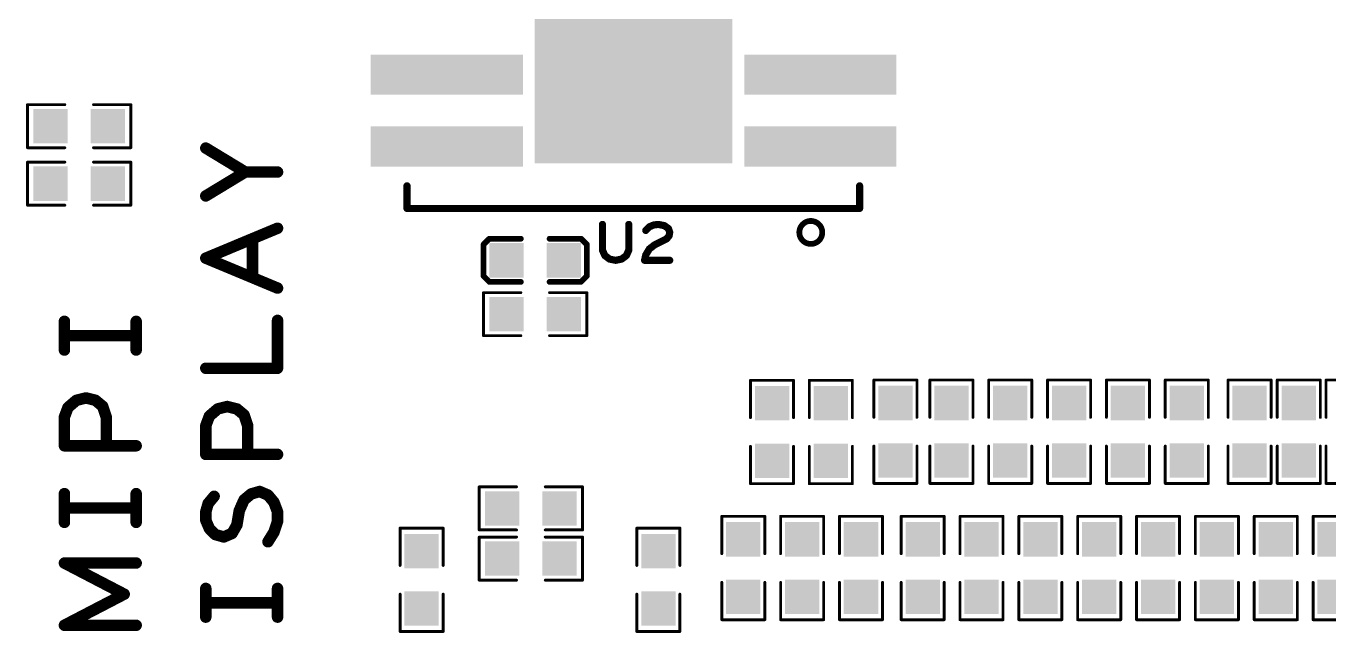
# Model space of a CAD drawing. Extents: x -12 to 107, y 8 to 106.
# Drawn here: x 8.24 to 31.29, y 60.05 to 70.78 of the extents above; entities that cross this region are included whole.
import ezdxf

# ---------------------------------------------------------------- set-up
doc = ezdxf.new("R2010")
doc.units = 0
doc.header["$MEASUREMENT"] = 0
doc.layers.get('0').update_dxf_attribs({"linetype": 'CONTINUOUS'})
doc.layers.add('SILK_TOP_ART', color=251, linetype='CONTINUOUS', true_color=0x636466)
doc.layers.add('SOLDER_TOP_ART', color=18, linetype='CONTINUOUS', true_color=0x000000)

# ---------------------------------------------------------------- blocks, each defined once
blk = doc.blocks.new('ROUND_311')
at = {"const_width": 0.1016}
blk.add_lwpolyline([(-0.0508, 0, 1), (0.0508, 0, 1)], format="xyb", close=True, dxfattribs=at)
blk = doc.blocks.new('ROUND_217')
at = {"const_width": 0.0508}
blk.add_lwpolyline([(-0.0254, 0, 1), (0.0254, 0, 1)], format="xyb", close=True, dxfattribs=at)
blk = doc.blocks.new('ROUND_162')
at = {"const_width": 0.0635}
blk.add_lwpolyline([(-0.03175, 0, 1), (0.03175, 0, 1)], format="xyb", close=True, dxfattribs=at)
blk = doc.blocks.new('ROUND_320')
at = {"const_width": 0.0254}
blk.add_lwpolyline([(-0.0127, 0, 1), (0.0127, 0, 1)], format="xyb", close=True, dxfattribs=at)
blk = doc.blocks.new('RECTANGLE_368')
blk.add_solid([(1.75, 2.2), (1.75, -2.2), (-1.75, 2.2), (-1.75, -2.2)])
blk = doc.blocks.new('RECTANGLE_361')
blk.add_solid([(1.3454, 0.3548), (1.3454, -0.3548), (-1.3454, 0.3548), (-1.3454, -0.3548)])
blk = doc.blocks.new('SQUARE_332')
blk.add_solid([(0.304, 0.304), (0.304, -0.304), (-0.304, 0.304), (-0.304, -0.304)])

msp = doc.modelspace()

# ---------------------------------------------------------------- linework, layer by layer
at = {"layer": 'SILK_TOP_ART'}
for points, const_width in [([(8.2622, 69.39), (8.9226, 69.39)], 0.0508), ([(8.2622, 68.628), (8.2622, 69.39)], 0.0508), ([(10.091, 69.39), (9.4306, 69.39)], 0.0508), ([(10.091, 68.628), (10.091, 69.39)], 0.0508), ([(11.4173, 68.6223), (12.1158, 68.199)], 0.2032), ([(8.9226, 68.628), (8.2622, 68.628)], 0.0508), ([(9.4306, 68.628), (10.091, 68.628)], 0.0508), ([(8.2622, 68.374), (8.9226, 68.374)], 0.0508), ([(8.2622, 67.612), (8.2622, 68.374)], 0.0508), ([(10.091, 68.374), (9.4306, 68.374)], 0.0508), ([(10.091, 67.612), (10.091, 68.374)], 0.0508), ([(12.1158, 68.199), (11.4173, 67.7757)], 0.2032), ([(12.6873, 68.199), (12.1158, 68.199)], 0.2032), ([(14.978, 67.9548), (14.978, 67.5548)], 0.127), ([(22.988, 67.5548), (22.988, 67.9548)], 0.127), ([(8.9226, 67.612), (8.2622, 67.612)], 0.0508), ([(9.4306, 67.612), (10.091, 67.612)], 0.0508), ([(14.978, 67.5548), (22.988, 67.5548)], 0.127), ([(18.437, 67.2719), (18.437, 66.8168)], 0.127), ([(18.9026, 66.8168), (18.9026, 67.2719)], 0.127), ([(19.2672, 67.2296), (19.3413, 67.2613)], 0.127), ([(19.3413, 67.2613), (19.426, 67.2719)], 0.127), ([(19.426, 67.2719), (19.5318, 67.2507)], 0.127), ([(11.4173, 66.675), (12.6873, 67.2042)], 0.2032), ([(12.2428, 67.0137), (12.2428, 66.3363)], 0.2032), ([(19.2037, 67.1661), (19.2672, 67.2296)], 0.127), ([(19.5318, 67.2507), (19.6059, 67.1978)], 0.127), ([(19.6165, 67.0708), (19.5741, 67.0179)], 0.127), ([(19.6059, 67.1978), (19.6271, 67.1343)], 0.127), ([(19.6271, 67.1343), (19.6165, 67.0708)], 0.127), ([(16.4338, 67.0179), (16.3322, 66.9163)], 0.1016), ([(16.3322, 66.9163), (16.3322, 66.3575)], 0.1016), ([(16.9926, 67.0179), (16.4338, 67.0179)], 0.1016), ([(17.5006, 67.0179), (18.0594, 67.0179)], 0.1016), ([(18.0594, 67.0179), (18.161, 66.9166)], 0.1016), ([(18.161, 66.9166), (18.161, 66.3608)], 0.1016), ([(18.437, 66.8168), (18.4793, 66.7215)], 0.127), ([(18.8603, 66.7215), (18.9026, 66.8168)], 0.127), ([(19.2672, 66.838), (19.2037, 66.7321)], 0.127), ([(19.3625, 66.9121), (19.2672, 66.838)], 0.127), ([(19.5741, 67.0179), (19.3625, 66.9121)], 0.127), ([(12.6873, 66.1458), (11.4173, 66.675)], 0.2032), ([(18.4793, 66.7215), (18.564, 66.6581)], 0.127), ([(18.564, 66.6581), (18.6698, 66.6369)], 0.127), ([(18.6698, 66.6369), (18.7756, 66.6581)], 0.127), ([(18.7756, 66.6581), (18.8603, 66.7215)], 0.127), ([(19.2037, 66.7321), (19.1825, 66.6369)], 0.127), ([(19.1825, 66.6369), (19.6271, 66.6369)], 0.127), ([(16.3322, 66.3575), (16.4338, 66.2559)], 0.1016), ([(18.161, 66.3608), (18.0561, 66.2559)], 0.1016), ([(16.4338, 66.2559), (16.9926, 66.2559)], 0.1016), ([(18.0561, 66.2559), (17.5006, 66.2559)], 0.1016), ([(16.3322, 66.0654), (16.9926, 66.0654)], 0.0508), ([(16.3322, 65.3034), (16.3322, 66.0654)], 0.0508), ([(18.161, 66.0654), (17.5006, 66.0654)], 0.0508), ([(18.161, 65.3034), (18.161, 66.0654)], 0.0508), ([(8.9154, 65.0494), (8.9154, 65.5574)], 0.2032), ([(10.1854, 65.0494), (10.1854, 65.5574)], 0.2032), ([(12.6873, 64.7277), (12.6873, 65.5743)], 0.2032), ([(8.9154, 65.3034), (10.1854, 65.3034)], 0.2032), ([(16.9926, 65.3034), (16.3322, 65.3034)], 0.0508), ([(17.5006, 65.3034), (18.161, 65.3034)], 0.0508), ([(11.4173, 64.7277), (12.6873, 64.7277)], 0.2032), ([(21.0566, 64.5144), (21.0566, 63.854)], 0.0508), ([(21.8186, 64.5144), (21.0566, 64.5144)], 0.0508), ([(21.8186, 63.854), (21.8186, 64.5144)], 0.0508), ([(22.098, 64.5144), (22.098, 63.854)], 0.0508), ([(22.86, 64.5144), (22.098, 64.5144)], 0.0508), ([(22.86, 63.854), (22.86, 64.5144)], 0.0508), ([(23.2402, 64.5192), (23.2402, 63.8588)], 0.0508), ([(24.0022, 64.5192), (23.2402, 64.5192)], 0.0508), ([(24.0022, 63.8588), (24.0022, 64.5192)], 0.0508), ([(24.2316, 64.5192), (24.2316, 63.8588)], 0.0508), ([(24.9936, 64.5192), (24.2316, 64.5192)], 0.0508), ([(24.9936, 63.8588), (24.9936, 64.5192)], 0.0508), ([(25.2722, 64.5192), (25.2722, 63.8588)], 0.0508), ([(26.0342, 64.5192), (25.2722, 64.5192)], 0.0508), ([(26.0342, 63.8588), (26.0342, 64.5192)], 0.0508), ([(26.3136, 64.5192), (26.3136, 63.8588)], 0.0508), ([(27.0756, 64.5192), (26.3136, 64.5192)], 0.0508), ([(27.0756, 63.8588), (27.0756, 64.5192)], 0.0508), ([(27.355, 64.5192), (27.355, 63.8588)], 0.0508), ([(28.117, 64.5192), (27.355, 64.5192)], 0.0508), ([(28.117, 63.8588), (28.117, 64.5192)], 0.0508), ([(28.3964, 64.5192), (28.3964, 63.8588)], 0.0508), ([(29.1584, 64.5192), (28.3964, 64.5192)], 0.0508), ([(29.1584, 63.8588), (29.1584, 64.5192)], 0.0508), ([(29.5078, 64.5192), (29.5078, 63.8588)], 0.0508), ([(30.2698, 64.5192), (29.5078, 64.5192)], 0.0508), ([(30.2698, 63.8588), (30.2698, 64.5192)], 0.0508), ([(30.3784, 64.5192), (31.1404, 64.5192)], 0.0508), ([(30.3784, 63.8588), (30.3784, 64.5192)], 0.0508), ([(31.1404, 64.5192), (31.1404, 63.8588)], 0.0508), ([(31.242, 64.5192), (31.242, 63.8588)], 0.0508), ([(32.004, 64.5192), (31.242, 64.5192)], 0.0508), ([(8.9154, 63.8641), (8.9789, 64.0334)], 0.2032), ([(8.9789, 64.0334), (9.1271, 64.1604)], 0.2032), ([(9.1271, 64.1604), (9.2964, 64.2027)], 0.2032), ([(9.2964, 64.2027), (9.4657, 64.1604)], 0.2032), ([(9.4657, 64.1604), (9.5927, 64.0546)], 0.2032), ([(9.5927, 64.0546), (9.6563, 63.8641)], 0.2032), ([(11.4808, 63.881), (11.629, 64.008)], 0.2032), ([(11.629, 64.008), (11.7983, 64.0503)], 0.2032), ([(11.7983, 64.0503), (11.9676, 64.008)], 0.2032), ([(11.9676, 64.008), (12.0946, 63.9022)], 0.2032), ([(8.9154, 63.3561), (8.9154, 63.8641)], 0.2032), ([(9.6563, 63.8641), (9.6563, 63.3561)], 0.2032), ([(11.4173, 63.7117), (11.4808, 63.881)], 0.2032), ([(12.0946, 63.9022), (12.1582, 63.7117)], 0.2032), ([(11.4173, 63.2037), (11.4173, 63.7117)], 0.2032), ([(12.1582, 63.7117), (12.1582, 63.2037)], 0.2032), ([(10.1854, 63.3561), (8.9154, 63.3561)], 0.2032), ([(12.6873, 63.2037), (11.4173, 63.2037)], 0.2032), ([(21.0566, 62.6856), (21.0566, 63.346)], 0.0508), ([(21.8186, 63.346), (21.8186, 62.6856)], 0.0508), ([(22.098, 62.6856), (22.098, 63.346)], 0.0508), ([(22.86, 63.346), (22.86, 62.6856)], 0.0508), ([(23.2402, 62.6904), (23.2402, 63.3508)], 0.0508), ([(24.0022, 63.3508), (24.0022, 62.6904)], 0.0508), ([(24.2316, 62.6904), (24.2316, 63.3508)], 0.0508), ([(24.9936, 63.3508), (24.9936, 62.6904)], 0.0508), ([(25.2722, 62.6904), (25.2722, 63.3508)], 0.0508), ([(26.0342, 63.3508), (26.0342, 62.6904)], 0.0508), ([(26.3136, 62.6904), (26.3136, 63.3508)], 0.0508), ([(27.0756, 63.3508), (27.0756, 62.6904)], 0.0508), ([(27.355, 62.6904), (27.355, 63.3508)], 0.0508), ([(28.117, 63.3508), (28.117, 62.6904)], 0.0508), ([(28.3964, 62.6904), (28.3964, 63.3508)], 0.0508), ([(29.1584, 63.3508), (29.1584, 62.6904)], 0.0508), ([(29.5078, 62.6904), (29.5078, 63.3508)], 0.0508), ([(30.2698, 63.3508), (30.2698, 62.6904)], 0.0508), ([(30.3784, 63.3508), (30.3784, 62.6904)], 0.0508), ([(31.1404, 62.6904), (31.1404, 63.3508)], 0.0508), ([(31.242, 62.6904), (31.242, 63.3508)], 0.0508), ([(24.0022, 62.6904), (23.2402, 62.6904)], 0.0508), ([(24.9936, 62.6904), (24.2316, 62.6904)], 0.0508), ([(26.0342, 62.6904), (25.2722, 62.6904)], 0.0508), ([(27.0756, 62.6904), (26.3136, 62.6904)], 0.0508), ([(28.117, 62.6904), (27.355, 62.6904)], 0.0508), ([(29.1584, 62.6904), (28.3964, 62.6904)], 0.0508), ([(30.2698, 62.6904), (29.5078, 62.6904)], 0.0508), ([(30.3784, 62.6904), (31.1404, 62.6904)], 0.0508), ([(32.004, 62.6904), (31.242, 62.6904)], 0.0508), ([(8.9154, 62.0014), (8.9154, 62.5094)], 0.2032), ([(10.1854, 62.0014), (10.1854, 62.5094)], 0.2032), ([(11.4596, 62.3358), (11.5655, 62.4629)], 0.2032), ([(12.0946, 62.3993), (12.01, 62.2088)], 0.2032), ([(12.2217, 62.5052), (12.0946, 62.3993)], 0.2032), ([(12.3698, 62.5475), (12.2217, 62.5052)], 0.2032), ([(12.518, 62.484), (12.3698, 62.5475)], 0.2032), ([(12.6238, 62.357), (12.518, 62.484)], 0.2032), ([(16.256, 62.63), (16.256, 61.868)], 0.0508), ([(16.9164, 62.63), (16.256, 62.63)], 0.0508), ([(17.4244, 62.63), (18.0848, 62.63)], 0.0508), ([(18.0848, 62.63), (18.0848, 61.868)], 0.0508), ([(21.8186, 62.6856), (21.0566, 62.6856)], 0.0508), ([(22.86, 62.6856), (22.098, 62.6856)], 0.0508), ([(8.9154, 62.2554), (10.1854, 62.2554)], 0.2032), ([(11.4173, 62.1877), (11.4596, 62.3358)], 0.2032), ([(11.4173, 62.0395), (11.4173, 62.1877)], 0.2032), ([(12.01, 62.2088), (11.9676, 61.9548)], 0.2032), ([(12.6873, 62.1877), (12.6238, 62.357)], 0.2032), ([(12.6873, 62.0183), (12.6873, 62.1877)], 0.2032), ([(11.4808, 61.8913), (11.4173, 62.0395)], 0.2032), ([(11.9676, 61.9548), (11.883, 61.8067)], 0.2032), ([(12.6238, 61.8278), (12.6873, 62.0183)], 0.2032), ([(20.5486, 62.1078), (20.5486, 61.4474)], 0.0508), ([(21.3106, 62.1078), (20.5486, 62.1078)], 0.0508), ([(21.3106, 61.4474), (21.3106, 62.1078)], 0.0508), ([(21.59, 62.1078), (21.59, 61.4474)], 0.0508), ([(22.352, 62.1078), (21.59, 62.1078)], 0.0508), ([(22.352, 61.4474), (22.352, 62.1078)], 0.0508), ([(22.6314, 62.1078), (22.6314, 61.4474)], 0.0508), ([(23.3934, 62.1078), (22.6314, 62.1078)], 0.0508), ([(23.3934, 61.4474), (23.3934, 62.1078)], 0.0508), ([(23.7228, 62.1078), (23.7228, 61.4474)], 0.0508), ([(24.4848, 62.1078), (23.7228, 62.1078)], 0.0508), ([(24.4848, 61.4474), (24.4848, 62.1078)], 0.0508), ([(24.7642, 62.1078), (24.7642, 61.4474)], 0.0508), ([(25.5262, 62.1078), (24.7642, 62.1078)], 0.0508), ([(25.5262, 61.4474), (25.5262, 62.1078)], 0.0508), ([(25.8056, 62.1078), (25.8056, 61.4474)], 0.0508), ([(26.5676, 62.1078), (25.8056, 62.1078)], 0.0508), ([(26.5676, 61.4474), (26.5676, 62.1078)], 0.0508), ([(26.847, 62.1078), (26.847, 61.4474)], 0.0508), ([(27.609, 62.1078), (26.847, 62.1078)], 0.0508), ([(27.609, 61.4474), (27.609, 62.1078)], 0.0508), ([(27.8884, 62.1078), (27.8884, 61.4474)], 0.0508), ([(28.6504, 62.1078), (27.8884, 62.1078)], 0.0508), ([(28.6504, 61.4474), (28.6504, 62.1078)], 0.0508), ([(28.9298, 62.1078), (28.9298, 61.4474)], 0.0508), ([(29.6918, 62.1078), (28.9298, 62.1078)], 0.0508), ([(29.6918, 61.4474), (29.6918, 62.1078)], 0.0508), ([(29.9712, 62.1078), (29.9712, 61.4474)], 0.0508), ([(30.7332, 62.1078), (29.9712, 62.1078)], 0.0508), ([(30.7332, 61.4474), (30.7332, 62.1078)], 0.0508), ([(31.0126, 62.1078), (31.0126, 61.4474)], 0.0508), ([(31.7746, 62.1078), (31.0126, 62.1078)], 0.0508), ([(11.5866, 61.7855), (11.4808, 61.8913)], 0.2032), ([(11.7348, 61.7431), (11.5866, 61.7855)], 0.2032), ([(11.883, 61.8067), (11.7348, 61.7431)], 0.2032), ([(12.518, 61.6585), (12.6238, 61.8278)], 0.2032), ([(14.8563, 61.8998), (14.8563, 61.2394)], 0.0508), ([(15.6183, 61.8998), (14.8563, 61.8998)], 0.0508), ([(15.6183, 61.2394), (15.6183, 61.8998)], 0.0508), ([(16.256, 61.868), (16.9164, 61.868)], 0.0508), ([(18.0848, 61.868), (17.4244, 61.868)], 0.0508), ([(19.0452, 61.8998), (19.0452, 61.2394)], 0.0508), ([(19.8072, 61.8998), (19.0452, 61.8998)], 0.0508), ([(19.8072, 61.2394), (19.8072, 61.8998)], 0.0508), ([(16.256, 61.741), (16.256, 60.979)], 0.0508), ([(16.9164, 61.741), (16.256, 61.741)], 0.0508), ([(17.4244, 61.741), (18.0848, 61.741)], 0.0508), ([(18.0848, 61.741), (18.0848, 60.979)], 0.0508), ([(9.9737, 60.7314), (8.9154, 61.2818)], 0.2032), ([(8.9154, 61.2818), (10.1854, 61.2818)], 0.2032), ([(11.4173, 60.325), (11.4173, 60.833)], 0.2032), ([(12.6873, 60.325), (12.6873, 60.833)], 0.2032), ([(16.256, 60.979), (16.9164, 60.979)], 0.0508), ([(18.0848, 60.979), (17.4244, 60.979)], 0.0508), ([(20.5486, 60.279), (20.5486, 60.9394)], 0.0508), ([(21.3106, 60.9394), (21.3106, 60.279)], 0.0508), ([(21.59, 60.279), (21.59, 60.9394)], 0.0508), ([(22.352, 60.9394), (22.352, 60.279)], 0.0508), ([(22.6314, 60.279), (22.6314, 60.9394)], 0.0508), ([(23.3934, 60.9394), (23.3934, 60.279)], 0.0508), ([(23.7228, 60.279), (23.7228, 60.9394)], 0.0508), ([(24.4848, 60.9394), (24.4848, 60.279)], 0.0508), ([(24.7642, 60.279), (24.7642, 60.9394)], 0.0508), ([(25.5262, 60.9394), (25.5262, 60.279)], 0.0508), ([(25.8056, 60.279), (25.8056, 60.9394)], 0.0508), ([(26.5676, 60.9394), (26.5676, 60.279)], 0.0508), ([(26.847, 60.279), (26.847, 60.9394)], 0.0508), ([(27.609, 60.9394), (27.609, 60.279)], 0.0508), ([(27.8884, 60.279), (27.8884, 60.9394)], 0.0508), ([(28.6504, 60.9394), (28.6504, 60.279)], 0.0508), ([(28.9298, 60.279), (28.9298, 60.9394)], 0.0508), ([(29.6918, 60.9394), (29.6918, 60.279)], 0.0508), ([(29.9712, 60.279), (29.9712, 60.9394)], 0.0508), ([(30.7332, 60.9394), (30.7332, 60.279)], 0.0508), ([(31.0126, 60.279), (31.0126, 60.9394)], 0.0508), ([(8.9154, 60.181), (9.9737, 60.7314)], 0.2032), ([(11.4173, 60.579), (12.6873, 60.579)], 0.2032), ([(14.8563, 60.071), (14.8563, 60.7314)], 0.0508), ([(15.6183, 60.7314), (15.6183, 60.071)], 0.0508), ([(19.0452, 60.071), (19.0452, 60.7314)], 0.0508), ([(19.8072, 60.7314), (19.8072, 60.071)], 0.0508), ([(10.1854, 60.181), (8.9154, 60.181)], 0.2032), ([(21.3106, 60.279), (20.5486, 60.279)], 0.0508), ([(22.352, 60.279), (21.59, 60.279)], 0.0508), ([(23.3934, 60.279), (22.6314, 60.279)], 0.0508), ([(24.4848, 60.279), (23.7228, 60.279)], 0.0508), ([(25.5262, 60.279), (24.7642, 60.279)], 0.0508), ([(26.5676, 60.279), (25.8056, 60.279)], 0.0508), ([(27.609, 60.279), (26.847, 60.279)], 0.0508), ([(28.6504, 60.279), (27.8884, 60.279)], 0.0508), ([(29.6918, 60.279), (28.9298, 60.279)], 0.0508), ([(30.7332, 60.279), (29.9712, 60.279)], 0.0508), ([(31.7746, 60.279), (31.0126, 60.279)], 0.0508), ([(15.6183, 60.071), (14.8563, 60.071)], 0.0508), ([(19.8072, 60.071), (19.0452, 60.071)], 0.0508)]:
    msp.add_lwpolyline(points, dxfattribs=dict(at, const_width=const_width))
at = {"layer": 'SILK_TOP_ART', "const_width": 0.1016}
msp.add_lwpolyline([(21.9208, 67.1298, 1), (22.3272, 67.1298, 1)], format="xyb", close=True, dxfattribs=at)

# ---------------------------------------------------------------- block references
at = {"layer": 'SILK_TOP_ART'}
for name, p in [('ROUND_320', (8.2622, 69.39)), ('ROUND_320', (8.2622, 69.39)), ('ROUND_320', (8.9226, 69.39)), ('ROUND_320', (9.4306, 69.39)), ('ROUND_320', (10.091, 69.39)), ('ROUND_320', (10.091, 69.39)), ('ROUND_311', (11.4173, 68.6223)), ('ROUND_320', (8.2622, 68.628)), ('ROUND_320', (8.2622, 68.628)), ('ROUND_320', (8.9226, 68.628)), ('ROUND_320', (9.4306, 68.628)), ('ROUND_320', (10.091, 68.628)), ('ROUND_320', (10.091, 68.628)), ('ROUND_320', (8.2622, 68.374)), ('ROUND_320', (8.2622, 68.374)), ('ROUND_320', (8.9226, 68.374)), ('ROUND_320', (9.4306, 68.374)), ('ROUND_320', (10.091, 68.374)), ('ROUND_320', (10.091, 68.374)), ('ROUND_311', (12.1158, 68.199)), ('ROUND_311', (12.1158, 68.199)), ('ROUND_311', (12.6873, 68.199)), ('ROUND_162', (14.978, 67.9548)), ('ROUND_162', (22.988, 67.9548)), ('ROUND_311', (11.4173, 67.7757)), ('ROUND_320', (8.2622, 67.612)), ('ROUND_320', (8.2622, 67.612)), ('ROUND_320', (8.9226, 67.612)), ('ROUND_320', (9.4306, 67.612)), ('ROUND_320', (10.091, 67.612)), ('ROUND_320', (10.091, 67.612)), ('ROUND_162', (14.978, 67.5548)), ('ROUND_162', (22.988, 67.5548)), ('ROUND_162', (18.437, 67.2719)), ('ROUND_162', (18.9026, 67.2719)), ('ROUND_162', (19.3413, 67.2613)), ('ROUND_162', (19.426, 67.2719)), ('ROUND_311', (12.2428, 67.0137)), ('ROUND_311', (12.6873, 67.2042)), ('ROUND_162', (19.2037, 67.1661)), ('ROUND_162', (19.2672, 67.2296)), ('ROUND_162', (19.5318, 67.2507)), ('ROUND_162', (19.6059, 67.1978)), ('ROUND_162', (19.6165, 67.0708)), ('ROUND_162', (19.6271, 67.1343)), ('ROUND_217', (16.3322, 66.9163)), ('ROUND_217', (16.3322, 66.9163)), ('ROUND_217', (16.4338, 67.0179)), ('ROUND_217', (16.4338, 67.0179)), ('ROUND_217', (16.9926, 67.0179)), ('ROUND_217', (17.5006, 67.0179)), ('ROUND_217', (18.0594, 67.0179)), ('ROUND_217', (18.0594, 67.0179)), ('ROUND_217', (18.161, 66.9166)), ('ROUND_217', (18.161, 66.9166)), ('ROUND_162', (18.437, 66.8168)), ('ROUND_162', (18.9026, 66.8168)), ('ROUND_162', (19.2672, 66.838)), ('ROUND_162', (19.3625, 66.9121)), ('ROUND_162', (19.5741, 67.0179)), ('ROUND_311', (11.4173, 66.675)), ('ROUND_162', (18.4793, 66.7215)), ('ROUND_162', (18.564, 66.6581)), ('ROUND_162', (18.6698, 66.6369)), ('ROUND_162', (18.7756, 66.6581)), ('ROUND_162', (18.8603, 66.7215)), ('ROUND_162', (19.1825, 66.6369)), ('ROUND_162', (19.2037, 66.7321)), ('ROUND_162', (19.6271, 66.6369)), ('ROUND_311', (12.2428, 66.3363)), ('ROUND_217', (16.3322, 66.3575)), ('ROUND_217', (16.3322, 66.3575)), ('ROUND_217', (18.161, 66.3608)), ('ROUND_217', (18.161, 66.3608)), ('ROUND_311', (12.6873, 66.1458)), ('ROUND_217', (16.4338, 66.2559)), ('ROUND_217', (16.4338, 66.2559)), ('ROUND_217', (16.9926, 66.2559)), ('ROUND_217', (17.5006, 66.2559)), ('ROUND_217', (18.0561, 66.2559)), ('ROUND_217', (18.0561, 66.2559)), ('ROUND_320', (16.3322, 66.0654)), ('ROUND_320', (16.3322, 66.0654)), ('ROUND_320', (16.9926, 66.0654)), ('ROUND_320', (17.5006, 66.0654)), ('ROUND_320', (18.161, 66.0654)), ('ROUND_320', (18.161, 66.0654)), ('ROUND_311', (8.9154, 65.5574)), ('ROUND_311', (10.1854, 65.5574)), ('ROUND_311', (12.6873, 65.5743)), ('ROUND_311', (8.9154, 65.3034)), ('ROUND_311', (10.1854, 65.3034)), ('ROUND_320', (16.3322, 65.3034)), ('ROUND_320', (16.3322, 65.3034)), ('ROUND_320', (16.9926, 65.3034)), ('ROUND_320', (17.5006, 65.3034)), ('ROUND_320', (18.161, 65.3034)), ('ROUND_320', (18.161, 65.3034)), ('ROUND_311', (8.9154, 65.0494)), ('ROUND_311', (10.1854, 65.0494)), ('ROUND_311', (11.4173, 64.7277)), ('ROUND_311', (12.6873, 64.7277)), ('ROUND_320', (21.0566, 64.5144)), ('ROUND_320', (21.0566, 64.5144)), ('ROUND_320', (21.8186, 64.5144)), ('ROUND_320', (21.8186, 64.5144)), ('ROUND_320', (22.098, 64.5144)), ('ROUND_320', (22.098, 64.5144)), ('ROUND_320', (22.86, 64.5144)), ('ROUND_320', (22.86, 64.5144)), ('ROUND_320', (23.2402, 64.5192)), ('ROUND_320', (23.2402, 64.5192)), ('ROUND_320', (24.0022, 64.5192)), ('ROUND_320', (24.0022, 64.5192)), ('ROUND_320', (24.2316, 64.5192)), ('ROUND_320', (24.2316, 64.5192)), ('ROUND_320', (24.9936, 64.5192)), ('ROUND_320', (24.9936, 64.5192)), ('ROUND_320', (25.2722, 64.5192)), ('ROUND_320', (25.2722, 64.5192)), ('ROUND_320', (26.0342, 64.5192)), ('ROUND_320', (26.0342, 64.5192)), ('ROUND_320', (26.3136, 64.5192)), ('ROUND_320', (26.3136, 64.5192)), ('ROUND_320', (27.0756, 64.5192)), ('ROUND_320', (27.0756, 64.5192)), ('ROUND_320', (27.355, 64.5192)), ('ROUND_320', (27.355, 64.5192)), ('ROUND_320', (28.117, 64.5192)), ('ROUND_320', (28.117, 64.5192)), ('ROUND_320', (28.3964, 64.5192)), ('ROUND_320', (28.3964, 64.5192)), ('ROUND_320', (29.1584, 64.5192)), ('ROUND_320', (29.1584, 64.5192)), ('ROUND_320', (29.5078, 64.5192)), ('ROUND_320', (29.5078, 64.5192)), ('ROUND_320', (30.2698, 64.5192)), ('ROUND_320', (30.2698, 64.5192)), ('ROUND_320', (30.3784, 64.5192)), ('ROUND_320', (30.3784, 64.5192)), ('ROUND_320', (31.1404, 64.5192)), ('ROUND_320', (31.1404, 64.5192)), ('ROUND_320', (31.242, 64.5192)), ('ROUND_320', (31.242, 64.5192)), ('ROUND_311', (8.9789, 64.0334)), ('ROUND_311', (9.1271, 64.1604)), ('ROUND_311', (9.2964, 64.2027)), ('ROUND_311', (9.4657, 64.1604)), ('ROUND_311', (9.5927, 64.0546)), ('ROUND_311', (11.629, 64.008)), ('ROUND_311', (11.7983, 64.0503)), ('ROUND_311', (11.9676, 64.008)), ('ROUND_311', (8.9154, 63.8641)), ('ROUND_311', (9.6563, 63.8641)), ('ROUND_311', (11.4808, 63.881)), ('ROUND_311', (12.0946, 63.9022)), ('ROUND_320', (21.0566, 63.854)), ('ROUND_320', (21.8186, 63.854)), ('ROUND_320', (22.098, 63.854)), ('ROUND_320', (22.86, 63.854)), ('ROUND_320', (23.2402, 63.8588)), ('ROUND_320', (24.0022, 63.8588)), ('ROUND_320', (24.2316, 63.8588)), ('ROUND_320', (24.9936, 63.8588)), ('ROUND_320', (25.2722, 63.8588)), ('ROUND_320', (26.0342, 63.8588)), ('ROUND_320', (26.3136, 63.8588)), ('ROUND_320', (27.0756, 63.8588)), ('ROUND_320', (27.355, 63.8588)), ('ROUND_320', (28.117, 63.8588)), ('ROUND_320', (28.3964, 63.8588)), ('ROUND_320', (29.1584, 63.8588)), ('ROUND_320', (29.5078, 63.8588)), ('ROUND_320', (30.2698, 63.8588)), ('ROUND_320', (30.3784, 63.8588)), ('ROUND_320', (31.1404, 63.8588)), ('ROUND_320', (31.242, 63.8588)), ('ROUND_311', (11.4173, 63.7117)), ('ROUND_311', (12.1582, 63.7117)), ('ROUND_311', (8.9154, 63.3561)), ('ROUND_311', (9.6563, 63.3561)), ('ROUND_311', (10.1854, 63.3561)), ('ROUND_311', (11.4173, 63.2037)), ('ROUND_311', (12.1582, 63.2037)), ('ROUND_311', (12.6873, 63.2037)), ('ROUND_320', (21.0566, 63.346)), ('ROUND_320', (21.8186, 63.346)), ('ROUND_320', (22.098, 63.346)), ('ROUND_320', (22.86, 63.346)), ('ROUND_320', (23.2402, 63.3508)), ('ROUND_320', (24.0022, 63.3508)), ('ROUND_320', (24.2316, 63.3508)), ('ROUND_320', (24.9936, 63.3508)), ('ROUND_320', (25.2722, 63.3508)), ('ROUND_320', (26.0342, 63.3508)), ('ROUND_320', (26.3136, 63.3508)), ('ROUND_320', (27.0756, 63.3508)), ('ROUND_320', (27.355, 63.3508)), ('ROUND_320', (28.117, 63.3508)), ('ROUND_320', (28.3964, 63.3508)), ('ROUND_320', (29.1584, 63.3508)), ('ROUND_320', (29.5078, 63.3508)), ('ROUND_320', (30.2698, 63.3508)), ('ROUND_320', (30.3784, 63.3508)), ('ROUND_320', (31.1404, 63.3508)), ('ROUND_320', (31.242, 63.3508)), ('ROUND_320', (23.2402, 62.6904)), ('ROUND_320', (23.2402, 62.6904)), ('ROUND_320', (24.0022, 62.6904)), ('ROUND_320', (24.0022, 62.6904)), ('ROUND_320', (24.2316, 62.6904)), ('ROUND_320', (24.2316, 62.6904)), ('ROUND_320', (24.9936, 62.6904)), ('ROUND_320', (24.9936, 62.6904)), ('ROUND_320', (25.2722, 62.6904)), ('ROUND_320', (25.2722, 62.6904)), ('ROUND_320', (26.0342, 62.6904)), ('ROUND_320', (26.0342, 62.6904)), ('ROUND_320', (26.3136, 62.6904)), ('ROUND_320', (26.3136, 62.6904)), ('ROUND_320', (27.0756, 62.6904)), ('ROUND_320', (27.0756, 62.6904)), ('ROUND_320', (27.355, 62.6904)), ('ROUND_320', (27.355, 62.6904)), ('ROUND_320', (28.117, 62.6904)), ('ROUND_320', (28.117, 62.6904)), ('ROUND_320', (28.3964, 62.6904)), ('ROUND_320', (28.3964, 62.6904)), ('ROUND_320', (29.1584, 62.6904)), ('ROUND_320', (29.1584, 62.6904)), ('ROUND_320', (29.5078, 62.6904)), ('ROUND_320', (29.5078, 62.6904)), ('ROUND_320', (30.2698, 62.6904)), ('ROUND_320', (30.2698, 62.6904)), ('ROUND_320', (30.3784, 62.6904)), ('ROUND_320', (30.3784, 62.6904)), ('ROUND_320', (31.1404, 62.6904)), ('ROUND_320', (31.1404, 62.6904)), ('ROUND_320', (31.242, 62.6904)), ('ROUND_320', (31.242, 62.6904)), ('ROUND_311', (8.9154, 62.5094)), ('ROUND_311', (10.1854, 62.5094)), ('ROUND_311', (11.5655, 62.4629)), ('ROUND_311', (12.0946, 62.3993)), ('ROUND_311', (12.2217, 62.5052)), ('ROUND_311', (12.3698, 62.5475)), ('ROUND_311', (12.518, 62.484)), ('ROUND_320', (16.256, 62.63)), ('ROUND_320', (16.256, 62.63)), ('ROUND_320', (16.9164, 62.63)), ('ROUND_320', (17.4244, 62.63)), ('ROUND_320', (18.0848, 62.63)), ('ROUND_320', (18.0848, 62.63)), ('ROUND_320', (21.0566, 62.6856)), ('ROUND_320', (21.0566, 62.6856)), ('ROUND_320', (21.8186, 62.6856)), ('ROUND_320', (21.8186, 62.6856)), ('ROUND_320', (22.098, 62.6856)), ('ROUND_320', (22.098, 62.6856)), ('ROUND_320', (22.86, 62.6856)), ('ROUND_320', (22.86, 62.6856)), ('ROUND_311', (8.9154, 62.2554)), ('ROUND_311', (10.1854, 62.2554)), ('ROUND_311', (11.4173, 62.1877)), ('ROUND_311', (11.4596, 62.3358)), ('ROUND_311', (12.01, 62.2088)), ('ROUND_311', (12.6238, 62.357)), ('ROUND_311', (12.6873, 62.1877)), ('ROUND_311', (8.9154, 62.0014)), ('ROUND_311', (10.1854, 62.0014)), ('ROUND_311', (11.4173, 62.0395)), ('ROUND_311', (11.9676, 61.9548)), ('ROUND_311', (12.6873, 62.0183)), ('ROUND_320', (20.5486, 62.1078)), ('ROUND_320', (20.5486, 62.1078)), ('ROUND_320', (21.3106, 62.1078)), ('ROUND_320', (21.3106, 62.1078)), ('ROUND_320', (21.59, 62.1078)), ('ROUND_320', (21.59, 62.1078)), ('ROUND_320', (22.352, 62.1078)), ('ROUND_320', (22.352, 62.1078)), ('ROUND_320', (22.6314, 62.1078)), ('ROUND_320', (22.6314, 62.1078)), ('ROUND_320', (23.3934, 62.1078)), ('ROUND_320', (23.3934, 62.1078)), ('ROUND_320', (23.7228, 62.1078)), ('ROUND_320', (23.7228, 62.1078)), ('ROUND_320', (24.4848, 62.1078)), ('ROUND_320', (24.4848, 62.1078)), ('ROUND_320', (24.7642, 62.1078)), ('ROUND_320', (24.7642, 62.1078)), ('ROUND_320', (25.5262, 62.1078)), ('ROUND_320', (25.5262, 62.1078)), ('ROUND_320', (25.8056, 62.1078)), ('ROUND_320', (25.8056, 62.1078)), ('ROUND_320', (26.5676, 62.1078)), ('ROUND_320', (26.5676, 62.1078)), ('ROUND_320', (26.847, 62.1078)), ('ROUND_320', (26.847, 62.1078)), ('ROUND_320', (27.609, 62.1078)), ('ROUND_320', (27.609, 62.1078)), ('ROUND_320', (27.8884, 62.1078)), ('ROUND_320', (27.8884, 62.1078)), ('ROUND_320', (28.6504, 62.1078)), ('ROUND_320', (28.6504, 62.1078)), ('ROUND_320', (28.9298, 62.1078)), ('ROUND_320', (28.9298, 62.1078)), ('ROUND_320', (29.6918, 62.1078)), ('ROUND_320', (29.6918, 62.1078)), ('ROUND_320', (29.9712, 62.1078)), ('ROUND_320', (29.9712, 62.1078)), ('ROUND_320', (30.7332, 62.1078)), ('ROUND_320', (30.7332, 62.1078)), ('ROUND_320', (31.0126, 62.1078)), ('ROUND_320', (31.0126, 62.1078)), ('ROUND_311', (11.4808, 61.8913)), ('ROUND_311', (11.5866, 61.7855)), ('ROUND_311', (11.7348, 61.7431)), ('ROUND_311', (11.883, 61.8067)), ('ROUND_311', (12.6238, 61.8278)), ('ROUND_320', (14.8563, 61.8998)), ('ROUND_320', (14.8563, 61.8998)), ('ROUND_320', (15.6183, 61.8998)), ('ROUND_320', (15.6183, 61.8998)), ('ROUND_320', (16.256, 61.868)), ('ROUND_320', (16.256, 61.868)), ('ROUND_320', (16.9164, 61.868)), ('ROUND_320', (17.4244, 61.868)), ('ROUND_320', (18.0848, 61.868)), ('ROUND_320', (18.0848, 61.868)), ('ROUND_320', (19.0452, 61.8998)), ('ROUND_320', (19.0452, 61.8998)), ('ROUND_320', (19.8072, 61.8998)), ('ROUND_320', (19.8072, 61.8998)), ('ROUND_311', (12.518, 61.6585)), ('ROUND_320', (16.256, 61.741)), ('ROUND_320', (16.256, 61.741)), ('ROUND_320', (16.9164, 61.741)), ('ROUND_320', (17.4244, 61.741)), ('ROUND_320', (18.0848, 61.741)), ('ROUND_320', (18.0848, 61.741)), ('ROUND_311', (8.9154, 61.2818)), ('ROUND_311', (10.1854, 61.2818)), ('ROUND_320', (20.5486, 61.4474)), ('ROUND_320', (21.3106, 61.4474)), ('ROUND_320', (21.59, 61.4474)), ('ROUND_320', (22.352, 61.4474)), ('ROUND_320', (22.6314, 61.4474)), ('ROUND_320', (23.3934, 61.4474)), ('ROUND_320', (23.7228, 61.4474)), ('ROUND_320', (24.4848, 61.4474)), ('ROUND_320', (24.7642, 61.4474)), ('ROUND_320', (25.5262, 61.4474)), ('ROUND_320', (25.8056, 61.4474)), ('ROUND_320', (26.5676, 61.4474)), ('ROUND_320', (26.847, 61.4474)), ('ROUND_320', (27.609, 61.4474)), ('ROUND_320', (27.8884, 61.4474)), ('ROUND_320', (28.6504, 61.4474)), ('ROUND_320', (28.9298, 61.4474)), ('ROUND_320', (29.6918, 61.4474)), ('ROUND_320', (29.9712, 61.4474)), ('ROUND_320', (30.7332, 61.4474)), ('ROUND_320', (31.0126, 61.4474)), ('ROUND_320', (14.8563, 61.2394)), ('ROUND_320', (15.6183, 61.2394)), ('ROUND_320', (19.0452, 61.2394)), ('ROUND_320', (19.8072, 61.2394)), ('ROUND_311', (11.4173, 60.833)), ('ROUND_311', (12.6873, 60.833)), ('ROUND_320', (16.256, 60.979)), ('ROUND_320', (16.256, 60.979)), ('ROUND_320', (16.9164, 60.979)), ('ROUND_320', (17.4244, 60.979)), ('ROUND_320', (18.0848, 60.979)), ('ROUND_320', (18.0848, 60.979)), ('ROUND_320', (20.5486, 60.9394)), ('ROUND_320', (21.3106, 60.9394)), ('ROUND_320', (21.59, 60.9394)), ('ROUND_320', (22.352, 60.9394)), ('ROUND_320', (22.6314, 60.9394)), ('ROUND_320', (23.3934, 60.9394)), ('ROUND_320', (23.7228, 60.9394)), ('ROUND_320', (24.4848, 60.9394)), ('ROUND_320', (24.7642, 60.9394)), ('ROUND_320', (25.5262, 60.9394)), ('ROUND_320', (25.8056, 60.9394)), ('ROUND_320', (26.5676, 60.9394)), ('ROUND_320', (26.847, 60.9394)), ('ROUND_320', (27.609, 60.9394)), ('ROUND_320', (27.8884, 60.9394)), ('ROUND_320', (28.6504, 60.9394)), ('ROUND_320', (28.9298, 60.9394)), ('ROUND_320', (29.6918, 60.9394)), ('ROUND_320', (29.9712, 60.9394)), ('ROUND_320', (30.7332, 60.9394)), ('ROUND_320', (31.0126, 60.9394)), ('ROUND_311', (9.9737, 60.7314)), ('ROUND_311', (11.4173, 60.579)), ('ROUND_311', (12.6873, 60.579)), ('ROUND_320', (14.8563, 60.7314)), ('ROUND_320', (15.6183, 60.7314)), ('ROUND_320', (19.0452, 60.7314)), ('ROUND_320', (19.8072, 60.7314)), ('ROUND_311', (11.4173, 60.325)), ('ROUND_311', (12.6873, 60.325)), ('ROUND_311', (8.9154, 60.181)), ('ROUND_311', (10.1854, 60.181)), ('ROUND_320', (20.5486, 60.279)), ('ROUND_320', (20.5486, 60.279)), ('ROUND_320', (21.3106, 60.279)), ('ROUND_320', (21.3106, 60.279)), ('ROUND_320', (21.59, 60.279)), ('ROUND_320', (21.59, 60.279)), ('ROUND_320', (22.352, 60.279)), ('ROUND_320', (22.352, 60.279)), ('ROUND_320', (22.6314, 60.279)), ('ROUND_320', (22.6314, 60.279)), ('ROUND_320', (23.3934, 60.279)), ('ROUND_320', (23.3934, 60.279)), ('ROUND_320', (23.7228, 60.279)), ('ROUND_320', (23.7228, 60.279)), ('ROUND_320', (24.4848, 60.279)), ('ROUND_320', (24.4848, 60.279)), ('ROUND_320', (24.7642, 60.279)), ('ROUND_320', (24.7642, 60.279)), ('ROUND_320', (25.5262, 60.279)), ('ROUND_320', (25.5262, 60.279)), ('ROUND_320', (25.8056, 60.279)), ('ROUND_320', (25.8056, 60.279)), ('ROUND_320', (26.5676, 60.279)), ('ROUND_320', (26.5676, 60.279)), ('ROUND_320', (26.847, 60.279)), ('ROUND_320', (26.847, 60.279)), ('ROUND_320', (27.609, 60.279)), ('ROUND_320', (27.609, 60.279)), ('ROUND_320', (27.8884, 60.279)), ('ROUND_320', (27.8884, 60.279)), ('ROUND_320', (28.6504, 60.279)), ('ROUND_320', (28.6504, 60.279)), ('ROUND_320', (28.9298, 60.279)), ('ROUND_320', (28.9298, 60.279)), ('ROUND_320', (29.6918, 60.279)), ('ROUND_320', (29.6918, 60.279)), ('ROUND_320', (29.9712, 60.279)), ('ROUND_320', (29.9712, 60.279)), ('ROUND_320', (30.7332, 60.279)), ('ROUND_320', (30.7332, 60.279)), ('ROUND_320', (31.0126, 60.279)), ('ROUND_320', (31.0126, 60.279)), ('ROUND_320', (14.8563, 60.071)), ('ROUND_320', (14.8563, 60.071)), ('ROUND_320', (15.6183, 60.071)), ('ROUND_320', (15.6183, 60.071)), ('ROUND_320', (19.0452, 60.071)), ('ROUND_320', (19.0452, 60.071)), ('ROUND_320', (19.8072, 60.071)), ('ROUND_320', (19.8072, 60.071))]:
    msp.add_blockref(name, p, dxfattribs=at)
at = {"layer": 'SOLDER_TOP_ART'}
for name, p in [('RECTANGLE_368', (18.988, 70.5548)), ('RECTANGLE_361', (15.6828, 69.9198)), ('RECTANGLE_361', (22.2932, 69.9198)), ('SQUARE_332', (8.6686, 69.009)), ('SQUARE_332', (9.6846, 69.009)), ('RECTANGLE_361', (15.6828, 68.6498)), ('RECTANGLE_361', (22.2932, 68.6498)), ('SQUARE_332', (8.6686, 67.993)), ('SQUARE_332', (9.6846, 67.993)), ('SQUARE_332', (16.7386, 66.6369)), ('SQUARE_332', (17.7546, 66.6369)), ('SQUARE_332', (16.7386, 65.6844)), ('SQUARE_332', (17.7546, 65.6844)), ('SQUARE_332', (21.4376, 64.108)), ('SQUARE_332', (22.479, 64.108)), ('SQUARE_332', (23.6212, 64.1128)), ('SQUARE_332', (24.6126, 64.1128)), ('SQUARE_332', (25.6532, 64.1128)), ('SQUARE_332', (26.6946, 64.1128)), ('SQUARE_332', (27.736, 64.1128)), ('SQUARE_332', (28.7774, 64.1128)), ('SQUARE_332', (29.8888, 64.1128)), ('SQUARE_332', (30.7594, 64.1128)), ('SQUARE_332', (21.4376, 63.092)), ('SQUARE_332', (22.479, 63.092)), ('SQUARE_332', (23.6212, 63.0968)), ('SQUARE_332', (24.6126, 63.0968)), ('SQUARE_332', (25.6532, 63.0968)), ('SQUARE_332', (26.6946, 63.0968)), ('SQUARE_332', (27.736, 63.0968)), ('SQUARE_332', (28.7774, 63.0968)), ('SQUARE_332', (29.8888, 63.0968)), ('SQUARE_332', (30.7594, 63.0968)), ('SQUARE_332', (16.6624, 62.249)), ('SQUARE_332', (17.6784, 62.249)), ('SQUARE_332', (15.2373, 61.4934)), ('SQUARE_332', (19.4262, 61.4934)), ('SQUARE_332', (20.9296, 61.7014)), ('SQUARE_332', (21.971, 61.7014)), ('SQUARE_332', (23.0124, 61.7014)), ('SQUARE_332', (24.1038, 61.7014)), ('SQUARE_332', (25.1452, 61.7014)), ('SQUARE_332', (26.1866, 61.7014)), ('SQUARE_332', (27.228, 61.7014)), ('SQUARE_332', (28.2694, 61.7014)), ('SQUARE_332', (29.3108, 61.7014)), ('SQUARE_332', (30.3522, 61.7014)), ('SQUARE_332', (31.3936, 61.7014)), ('SQUARE_332', (16.6624, 61.36)), ('SQUARE_332', (17.6784, 61.36)), ('SQUARE_332', (20.9296, 60.6854)), ('SQUARE_332', (21.971, 60.6854)), ('SQUARE_332', (23.0124, 60.6854)), ('SQUARE_332', (24.1038, 60.6854)), ('SQUARE_332', (25.1452, 60.6854)), ('SQUARE_332', (26.1866, 60.6854)), ('SQUARE_332', (27.228, 60.6854)), ('SQUARE_332', (28.2694, 60.6854)), ('SQUARE_332', (29.3108, 60.6854)), ('SQUARE_332', (30.3522, 60.6854)), ('SQUARE_332', (31.3936, 60.6854)), ('SQUARE_332', (15.2373, 60.4774)), ('SQUARE_332', (19.4262, 60.4774))]:
    msp.add_blockref(name, p, dxfattribs=at)

doc.saveas('drawing.dxf')
